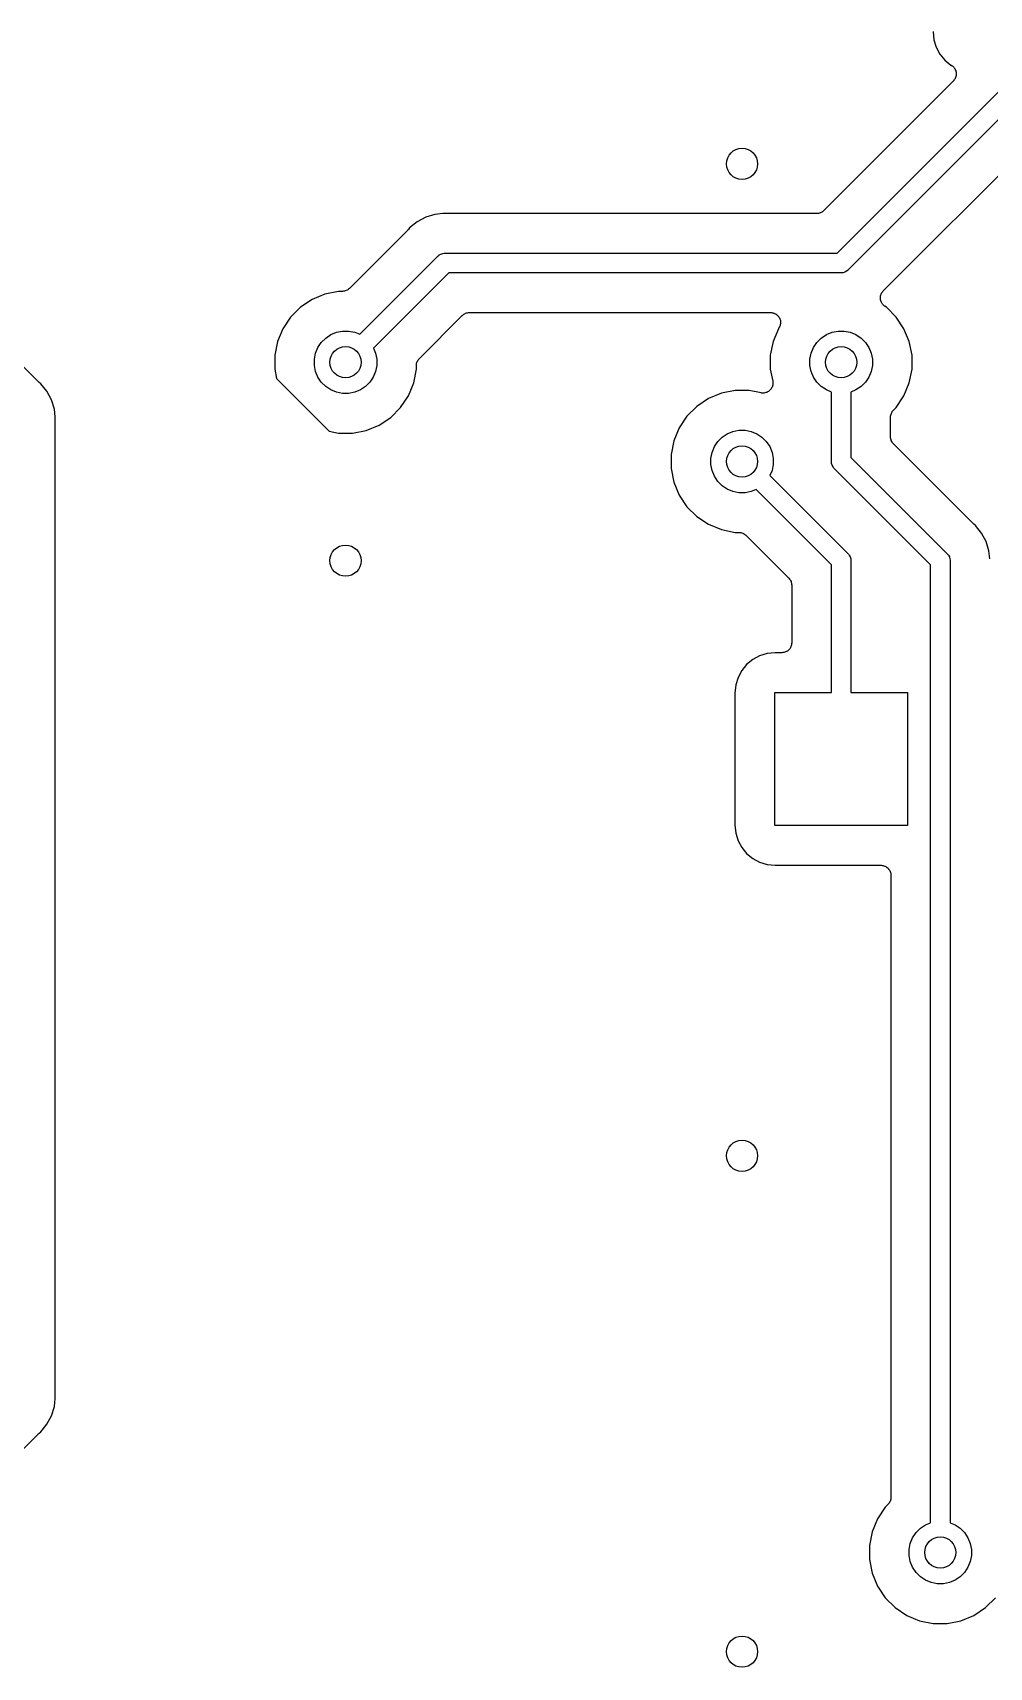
# Model space of a CAD drawing. Extents: x 4.65 to 8.55, y -5.31 to -3.29.
# Drawn here: x 5.792 to 6.275, y -4.808 to -3.984 of the extents above; entities that cross this region are included whole.
import ezdxf

# ---------------------------------------------------------------- set-up
doc = ezdxf.new("R2010")
doc.units = 0
doc.header["$MEASUREMENT"] = 0
doc.layers.add('BLACK', color=7, linetype='CONTINUOUS')

msp = doc.modelspace()

# ---------------------------------------------------------------- linework, layer by layer
at = {"layer": 'BLACK', "linetype": 'CONTINUOUS'}
for p, q in [((6.24641, -3.98322), (6.24682, -3.98739)), ((6.24682, -3.98739), (6.24797, -3.99116)), ((6.24797, -3.99116), (6.24983, -3.99463)), ((6.24983, -3.99463), (6.25232, -3.99768)), ((6.19796, -4.09508), (6.29508, -3.99796)), ((6.30331, -4.00365), (6.20365, -4.10331)), ((6.25232, -3.99768), (6.25537, -4.00017)), ((6.25537, -4.00017), (6.25543, -4.0002)), ((6.25543, -4.0002), (6.25549, -4.00024)), ((6.25549, -4.00024), (6.25568, -4.00037)), ((6.25568, -4.00037), (6.25588, -4.00048)), ((6.25588, -4.00048), (6.25608, -4.00064)), ((6.25608, -4.00064), (6.25629, -4.00079)), ((6.25629, -4.00079), (6.25645, -4.00096)), ((6.25645, -4.00096), (6.25663, -4.0011)), ((6.25663, -4.0011), (6.25679, -4.0013)), ((6.25679, -4.0013), (6.25697, -4.00149)), ((6.25697, -4.00149), (6.2571, -4.00168)), ((6.2571, -4.00168), (6.25724, -4.00186)), ((6.25724, -4.00186), (6.25737, -4.00209)), ((6.25737, -4.00209), (6.25751, -4.00231)), ((6.25751, -4.00231), (6.25759, -4.00252)), ((6.25759, -4.00252), (6.2577, -4.00273)), ((6.2577, -4.00273), (6.25777, -4.00297)), ((6.25777, -4.00297), (6.25787, -4.00321)), ((6.25787, -4.00321), (6.25791, -4.00344)), ((6.25791, -4.00344), (6.25798, -4.00366)), ((6.25798, -4.00366), (6.258, -4.00392)), ((6.258, -4.00392), (6.25805, -4.00417)), ((6.25807, -4.00463), (6.25804, -4.00489)), ((6.25805, -4.00417), (6.25805, -4.0044)), ((6.25805, -4.0044), (6.25807, -4.00463)), ((6.25661, -4.00815), (6.19114, -4.07361)), ((6.25675, -4.00797), (6.25661, -4.00815)), ((6.25692, -4.00781), (6.25675, -4.00797)), ((6.25706, -4.0076), (6.25692, -4.00781)), ((6.25723, -4.0074), (6.25706, -4.0076)), ((6.25733, -4.00719), (6.25723, -4.0074)), ((6.25746, -4.007), (6.25733, -4.00719)), ((6.25756, -4.00676), (6.25746, -4.007)), ((6.25769, -4.00654), (6.25756, -4.00676)), ((6.25775, -4.00632), (6.25769, -4.00654)), ((6.25784, -4.0061), (6.25775, -4.00632)), ((6.2579, -4.00585), (6.25784, -4.0061)), ((6.25797, -4.0056), (6.2579, -4.00585)), ((6.258, -4.00537), (6.25797, -4.0056)), ((6.25804, -4.00515), (6.258, -4.00537)), ((6.25804, -4.00489), (6.25804, -4.00515)), ((6.22124, -4.11401), (6.31658, -4.01866)), ((5.79513, -4.15988), (5.67639, -4.04114)), ((5.99042, -4.07686), (5.98609, -4.07918)), ((5.99511, -4.07544), (5.99042, -4.07686)), ((5.99902, -4.07506), (5.99511, -4.07544)), ((6, -4.07496), (5.99902, -4.07505)), ((5.99902, -4.07505), (5.99902, -4.07506)), ((6.00098, -4.07505), (6, -4.07496)), ((6.00119, -4.07505), (6.00098, -4.07505)), ((6.0014, -4.07508), (6.00119, -4.07505)), ((6.00147, -4.07508), (6.0014, -4.07508)), ((6.18761, -4.07508), (6.00147, -4.07508)), ((6.18807, -4.07503), (6.18761, -4.07508)), ((6.18853, -4.07499), (6.18807, -4.07503)), ((6.18855, -4.07499), (6.18853, -4.07499)), ((6.18858, -4.07498), (6.18855, -4.07499)), ((6.18902, -4.07485), (6.18858, -4.07498)), ((6.18946, -4.07472), (6.18902, -4.07485)), ((6.18949, -4.07471), (6.18946, -4.07472)), ((6.18951, -4.0747), (6.18949, -4.07471)), ((6.18992, -4.07448), (6.18951, -4.0747)), ((6.19033, -4.07427), (6.18992, -4.07448)), ((6.19035, -4.07426), (6.19033, -4.07427)), ((6.19037, -4.07424), (6.19035, -4.07426)), ((6.19073, -4.07395), (6.19037, -4.07424)), ((6.19109, -4.07366), (6.19073, -4.07395)), ((6.19113, -4.07363), (6.19109, -4.07366)), ((6.19114, -4.07361), (6.19113, -4.07363)), ((6.19113, -4.07363), (6.19113, -4.07363)), ((6.19113, -4.07363), (6.19113, -4.07363)), ((5.98134, -4.08342), (5.95197, -4.11279)), ((5.98147, -4.08325), (5.98134, -4.08342)), ((5.98162, -4.08311), (5.98147, -4.08325)), ((5.98167, -4.08305), (5.98162, -4.08311)), ((5.98229, -4.08229), (5.98167, -4.08305)), ((5.98609, -4.07918), (5.98229, -4.08229)), ((5.99811, -4.09543), (5.99904, -4.09515)), ((5.99904, -4.09515), (5.99976, -4.09508)), ((5.99976, -4.09508), (6, -4.09506)), ((5.99976, -4.09508), (5.99976, -4.09508)), ((6, -4.09506), (6.00024, -4.09508)), ((6.00024, -4.09508), (6.19796, -4.09508)), ((5.95713, -4.13591), (5.99635, -4.09669)), ((5.99635, -4.09669), (5.9965, -4.0965)), ((5.9965, -4.0965), (5.99669, -4.09635)), ((5.99669, -4.09635), (5.99715, -4.09597)), ((5.99669, -4.09635), (5.99669, -4.09635)), ((5.99715, -4.09597), (5.99725, -4.09589)), ((5.99725, -4.09589), (5.99811, -4.09543)), ((6.2035, -4.1035), (6.20275, -4.10411)), ((6.20365, -4.10331), (6.2035, -4.1035)), ((6.00204, -4.10492), (5.96409, -4.14287)), ((6.19976, -4.10492), (6.00204, -4.10492)), ((6.2, -4.10494), (6.19976, -4.10492)), ((6.20024, -4.10492), (6.2, -4.10494)), ((6.20096, -4.10485), (6.20024, -4.10492)), ((6.20024, -4.10492), (6.20024, -4.10492)), ((6.20189, -4.10457), (6.20096, -4.10485)), ((6.20275, -4.10411), (6.20189, -4.10457)), ((5.93307, -4.11832), (5.92721, -4.12223)), ((5.93957, -4.11563), (5.93307, -4.11832)), ((5.94648, -4.11425), (5.93957, -4.11563)), ((5.94843, -4.11425), (5.94648, -4.11425)), ((5.94889, -4.11421), (5.94843, -4.11425)), ((5.94935, -4.11417), (5.94889, -4.11421)), ((5.94938, -4.11416), (5.94935, -4.11417)), ((5.9494, -4.11416), (5.94938, -4.11416)), ((5.94985, -4.11402), (5.9494, -4.11416)), ((5.95029, -4.11389), (5.94985, -4.11402)), ((5.95031, -4.11388), (5.95029, -4.11389)), ((5.95034, -4.11387), (5.95031, -4.11388)), ((5.95075, -4.11366), (5.95034, -4.11387)), ((5.95116, -4.11345), (5.95075, -4.11366)), ((5.95118, -4.11343), (5.95116, -4.11345)), ((5.9512, -4.11342), (5.95118, -4.11343)), ((5.95156, -4.11312), (5.9512, -4.11342)), ((5.95192, -4.11284), (5.95156, -4.11312)), ((5.95196, -4.1128), (5.95192, -4.11284)), ((5.95197, -4.11279), (5.95196, -4.1128)), ((5.95196, -4.1128), (5.95196, -4.1128)), ((5.95196, -4.1128), (5.95196, -4.1128)), ((6.21977, -4.1175), (6.21982, -4.11703)), ((6.21977, -4.11751), (6.21977, -4.1175)), ((6.21977, -4.11753), (6.21977, -4.11751)), ((6.21982, -4.118), (6.21977, -4.11753)), ((6.21982, -4.11703), (6.21987, -4.11656)), ((6.21986, -4.11847), (6.21982, -4.118)), ((6.21986, -4.11848), (6.21986, -4.11847)), ((6.21986, -4.1185), (6.21986, -4.11848)), ((6.22, -4.11895), (6.21986, -4.1185)), ((6.21987, -4.11654), (6.21988, -4.11653)), ((6.21987, -4.11656), (6.21987, -4.11654)), ((6.21988, -4.11653), (6.22002, -4.11607)), ((6.22013, -4.11941), (6.22, -4.11895)), ((6.22002, -4.11607), (6.22015, -4.11562)), ((6.22014, -4.11942), (6.22013, -4.11941)), ((6.22014, -4.11943), (6.22014, -4.11942)), ((6.22036, -4.11985), (6.22014, -4.11943)), ((6.22015, -4.11562), (6.22016, -4.11561)), ((6.22016, -4.11561), (6.22017, -4.11559)), ((6.22017, -4.11559), (6.2204, -4.11517)), ((6.22058, -4.12027), (6.22036, -4.11985)), ((6.2204, -4.11517), (6.22062, -4.11476)), ((6.22062, -4.11476), (6.22063, -4.11475)), ((6.22063, -4.11474), (6.22094, -4.11437)), ((6.22063, -4.11475), (6.22063, -4.11474)), ((6.22094, -4.11437), (6.22124, -4.11401)), ((5.92223, -4.12721), (5.91832, -4.13307)), ((5.92721, -4.12223), (5.92223, -4.12721)), ((5.98721, -4.14803), (6.00886, -4.12639)), ((6.00886, -4.12639), (6.00887, -4.12637)), ((6.00887, -4.12637), (6.00891, -4.12634)), ((6.00887, -4.12637), (6.00887, -4.12637)), ((6.00887, -4.12637), (6.00887, -4.12637)), ((6.00891, -4.12634), (6.00927, -4.12605)), ((6.00927, -4.12605), (6.00963, -4.12576)), ((6.00963, -4.12576), (6.00965, -4.12574)), ((6.00965, -4.12574), (6.00967, -4.12573)), ((6.00967, -4.12573), (6.01008, -4.12551)), ((6.01008, -4.12551), (6.01049, -4.1253)), ((6.01049, -4.1253), (6.01051, -4.12529)), ((6.01051, -4.12529), (6.01054, -4.12528)), ((6.01054, -4.12528), (6.01098, -4.12515)), ((6.01098, -4.12515), (6.01142, -4.12502)), ((6.01142, -4.12502), (6.01145, -4.12501)), ((6.01145, -4.12501), (6.01147, -4.12501)), ((6.01147, -4.12501), (6.01193, -4.12497)), ((6.01193, -4.12497), (6.01239, -4.12492)), ((6.01239, -4.12492), (6.16441, -4.12492)), ((6.16441, -4.12492), (6.16446, -4.12492)), ((6.16446, -4.12492), (6.16446, -4.12492)), ((6.16446, -4.12492), (6.16446, -4.12492)), ((6.16446, -4.12492), (6.16448, -4.12492)), ((6.16448, -4.12492), (6.16495, -4.12497)), ((6.16495, -4.12497), (6.16543, -4.12503)), ((6.16543, -4.12503), (6.16544, -4.12503)), ((6.16544, -4.12503), (6.16545, -4.12503)), ((6.16545, -4.12503), (6.16591, -4.12518)), ((6.16591, -4.12518), (6.16636, -4.12532)), ((6.16636, -4.12532), (6.16637, -4.12532)), ((6.16637, -4.12532), (6.16638, -4.12533)), ((6.16638, -4.12533), (6.16679, -4.12555)), ((6.16679, -4.12555), (6.16722, -4.12578)), ((6.16722, -4.12578), (6.16722, -4.12579)), ((6.16722, -4.12579), (6.16723, -4.1258)), ((6.16723, -4.1258), (6.16759, -4.1261)), ((6.16759, -4.1261), (6.16797, -4.12641)), ((6.16797, -4.12641), (6.16797, -4.12642)), ((6.16797, -4.12642), (6.16798, -4.12642)), ((6.16798, -4.12642), (6.16828, -4.12679)), ((6.16828, -4.12679), (6.16858, -4.12717)), ((6.16858, -4.12717), (6.16859, -4.12717)), ((6.16859, -4.12717), (6.16859, -4.12718)), ((6.16859, -4.12718), (6.16881, -4.1276)), ((6.16881, -4.1276), (6.16904, -4.12803)), ((6.16904, -4.12803), (6.16904, -4.12804)), ((6.16904, -4.12804), (6.16904, -4.12805)), ((6.16904, -4.12805), (6.16918, -4.1285)), ((6.22059, -4.12028), (6.22058, -4.12027)), ((6.2206, -4.1203), (6.22059, -4.12028)), ((6.22089, -4.12066), (6.2206, -4.1203)), ((6.22119, -4.12103), (6.22089, -4.12066)), ((6.2212, -4.12104), (6.22119, -4.12103)), ((6.22121, -4.12105), (6.2212, -4.12104)), ((6.22157, -4.12136), (6.22121, -4.12105)), ((6.22194, -4.12166), (6.22157, -4.12136)), ((6.22196, -4.12168), (6.22194, -4.12166)), ((6.22199, -4.1217), (6.22196, -4.12168)), ((6.22196, -4.12168), (6.22196, -4.12168)), ((6.22196, -4.12168), (6.22196, -4.12168)), ((6.22279, -4.12223), (6.22199, -4.1217)), ((6.22777, -4.12721), (6.22279, -4.12223)), ((6.23168, -4.13307), (6.22777, -4.12721)), ((5.91832, -4.13307), (5.91563, -4.13957)), ((5.93996, -4.13777), (5.94254, -4.13604)), ((5.94254, -4.13604), (5.94541, -4.13486)), ((5.94541, -4.13486), (5.94845, -4.13425)), ((5.94845, -4.13425), (5.95155, -4.13425)), ((5.95155, -4.13425), (5.95459, -4.13486)), ((5.95459, -4.13486), (5.95713, -4.13591)), ((6.16832, -4.13307), (6.16563, -4.13957)), ((6.16857, -4.1327), (6.16832, -4.13307)), ((6.16879, -4.13228), (6.16857, -4.1327)), ((6.16902, -4.13186), (6.16879, -4.13228)), ((6.16903, -4.13184), (6.16902, -4.13185)), ((6.16902, -4.13185), (6.16902, -4.13186)), ((6.16916, -4.13138), (6.16903, -4.13184)), ((6.16931, -4.13093), (6.16916, -4.13138)), ((6.16918, -4.1285), (6.16932, -4.12896)), ((6.16936, -4.13043), (6.16931, -4.13091)), ((6.16931, -4.13091), (6.16931, -4.13092)), ((6.16931, -4.13092), (6.16931, -4.13093)), ((6.16932, -4.12896), (6.16932, -4.12897)), ((6.16932, -4.12897), (6.16932, -4.12898)), ((6.16932, -4.12898), (6.16936, -4.12945)), ((6.16936, -4.12945), (6.16941, -4.12993)), ((6.16941, -4.12996), (6.16936, -4.13043)), ((6.16941, -4.12993), (6.16941, -4.12995)), ((6.16941, -4.12995), (6.16941, -4.12996)), ((6.18996, -4.13777), (6.19254, -4.13604)), ((6.19254, -4.13604), (6.19541, -4.13486)), ((6.19541, -4.13486), (6.19845, -4.13425)), ((6.19845, -4.13425), (6.20155, -4.13425)), ((6.20155, -4.13425), (6.20459, -4.13486)), ((6.20459, -4.13486), (6.20746, -4.13604)), ((6.20746, -4.13604), (6.21004, -4.13777)), ((6.23437, -4.13957), (6.23168, -4.13307)), ((5.91563, -4.13957), (5.91425, -4.14648)), ((5.93486, -4.14541), (5.93604, -4.14254)), ((5.93604, -4.14254), (5.93777, -4.13996)), ((5.93777, -4.13996), (5.93996, -4.13777)), ((5.96409, -4.14287), (5.96514, -4.14541)), ((6.16563, -4.13957), (6.16425, -4.14648)), ((6.18486, -4.14541), (6.18604, -4.14254)), ((6.18604, -4.14254), (6.18777, -4.13996)), ((6.18777, -4.13996), (6.18996, -4.13777)), ((6.21004, -4.13777), (6.21223, -4.13996)), ((6.21223, -4.13996), (6.21396, -4.14254)), ((6.21396, -4.14254), (6.21514, -4.14541)), ((6.23575, -4.14648), (6.23437, -4.13957)), ((5.91425, -4.14648), (5.91425, -4.15352)), ((5.93425, -4.14845), (5.93486, -4.14541)), ((5.93425, -4.15155), (5.93425, -4.14845)), ((5.93486, -4.15459), (5.93425, -4.15155)), ((5.96514, -4.14541), (5.96575, -4.14845)), ((5.96575, -4.15155), (5.96514, -4.15459)), ((5.96575, -4.14845), (5.96575, -4.15155)), ((5.98575, -4.1515), (5.9858, -4.15104)), ((5.98575, -4.15155), (5.98575, -4.1515)), ((5.98575, -4.15157), (5.98575, -4.15155)), ((5.98575, -4.15155), (5.98575, -4.15155)), ((5.98575, -4.15155), (5.98575, -4.15155)), ((5.98575, -4.15352), (5.98575, -4.15157)), ((5.9858, -4.15104), (5.98585, -4.15058)), ((5.98585, -4.15055), (5.98586, -4.15053)), ((5.98585, -4.15058), (5.98585, -4.15055)), ((5.98586, -4.15053), (5.986, -4.15009)), ((5.986, -4.15009), (5.98613, -4.14965)), ((5.98613, -4.14965), (5.98614, -4.14962)), ((5.98614, -4.14962), (5.98615, -4.1496)), ((5.98615, -4.1496), (5.98638, -4.14919)), ((5.98638, -4.14919), (5.98659, -4.14879)), ((5.98659, -4.14879), (5.98661, -4.14877)), ((5.98661, -4.14877), (5.98662, -4.14874)), ((5.98662, -4.14874), (5.98692, -4.14839)), ((5.98692, -4.14839), (5.98721, -4.14803)), ((6.16425, -4.14648), (6.16425, -4.15352)), ((6.18425, -4.14845), (6.18486, -4.14541)), ((6.18425, -4.15155), (6.18425, -4.14845)), ((6.18486, -4.15459), (6.18425, -4.15155)), ((6.21514, -4.14541), (6.21575, -4.14845)), ((6.21575, -4.15155), (6.21514, -4.15459)), ((6.21575, -4.14845), (6.21575, -4.15155)), ((6.23575, -4.15352), (6.23575, -4.14648)), ((5.79529, -4.16002), (5.79513, -4.15988)), ((5.79544, -4.16017), (5.79529, -4.16002)), ((5.79549, -4.16021), (5.79544, -4.16017)), ((5.79625, -4.16084), (5.79549, -4.16021)), ((5.79936, -4.16463), (5.79625, -4.16084)), ((5.91425, -4.15352), (5.91519, -4.15823)), ((5.91519, -4.15823), (5.94177, -4.18481)), ((5.93604, -4.15746), (5.93486, -4.15459)), ((5.93777, -4.16004), (5.93604, -4.15746)), ((5.93996, -4.16223), (5.93777, -4.16004)), ((5.96223, -4.16004), (5.96004, -4.16223)), ((5.96396, -4.15746), (5.96223, -4.16004)), ((5.96514, -4.15459), (5.96396, -4.15746)), ((5.98168, -4.16693), (5.98437, -4.16043)), ((5.98437, -4.16043), (5.98575, -4.15352)), ((6.16425, -4.15352), (6.16546, -4.15958)), ((6.1655, -4.16109), (6.16545, -4.16156)), ((6.16546, -4.15958), (6.16546, -4.15962)), ((6.16546, -4.15962), (6.16546, -4.15962)), ((6.16546, -4.15962), (6.16547, -4.15962)), ((6.16547, -4.15962), (6.16547, -4.15965)), ((6.16547, -4.15965), (6.16551, -4.16012)), ((6.16555, -4.16062), (6.1655, -4.16109)), ((6.16551, -4.16012), (6.16555, -4.16059)), ((6.16555, -4.16059), (6.16555, -4.16061)), ((6.16555, -4.16061), (6.16555, -4.16062)), ((6.18604, -4.15746), (6.18486, -4.15459)), ((6.18777, -4.16004), (6.18604, -4.15746)), ((6.18996, -4.16223), (6.18777, -4.16004)), ((6.21223, -4.16004), (6.21004, -4.16223)), ((6.21396, -4.15746), (6.21223, -4.16004)), ((6.21514, -4.15459), (6.21396, -4.15746)), ((6.23168, -4.16693), (6.23437, -4.16043)), ((6.23437, -4.16043), (6.23575, -4.15352)), ((5.80168, -4.16896), (5.79936, -4.16463)), ((5.8031, -4.17366), (5.80168, -4.16896)), ((5.94254, -4.16396), (5.93996, -4.16223)), ((5.94541, -4.16514), (5.94254, -4.16396)), ((5.94845, -4.16575), (5.94541, -4.16514)), ((5.95155, -4.16575), (5.94845, -4.16575)), ((5.95459, -4.16514), (5.95155, -4.16575)), ((5.95746, -4.16396), (5.95459, -4.16514)), ((5.96004, -4.16223), (5.95746, -4.16396)), ((5.97777, -4.17279), (5.98168, -4.16693)), ((6.13307, -4.16832), (6.12721, -4.17223)), ((6.13957, -4.16563), (6.13307, -4.16832)), ((6.14648, -4.16425), (6.13957, -4.16563)), ((6.15352, -4.16425), (6.14648, -4.16425)), ((6.15958, -4.16546), (6.15352, -4.16425)), ((6.16005, -4.1655), (6.15958, -4.16546)), ((6.16052, -4.16555), (6.16005, -4.1655)), ((6.16054, -4.16555), (6.16052, -4.16555)), ((6.16055, -4.16555), (6.16054, -4.16555)), ((6.16102, -4.16551), (6.16055, -4.16555)), ((6.16149, -4.16546), (6.16102, -4.16551)), ((6.16151, -4.16546), (6.16149, -4.16546)), ((6.16152, -4.16546), (6.16151, -4.16546)), ((6.16197, -4.16532), (6.16152, -4.16546)), ((6.16243, -4.16519), (6.16197, -4.16532)), ((6.16244, -4.16518), (6.16243, -4.16519)), ((6.16245, -4.16518), (6.16244, -4.16518)), ((6.16288, -4.16495), (6.16245, -4.16518)), ((6.16329, -4.16473), (6.16288, -4.16495)), ((6.1633, -4.16473), (6.16329, -4.16473)), ((6.16332, -4.16472), (6.1633, -4.16473)), ((6.16368, -4.16442), (6.16332, -4.16472)), ((6.16405, -4.16412), (6.16368, -4.16442)), ((6.16406, -4.16411), (6.16405, -4.16412)), ((6.16407, -4.1641), (6.16406, -4.16411)), ((6.16437, -4.16374), (6.16407, -4.1641)), ((6.16468, -4.16337), (6.16437, -4.16374)), ((6.16469, -4.16336), (6.16468, -4.16337)), ((6.1647, -4.16335), (6.16469, -4.16336)), ((6.16492, -4.16293), (6.1647, -4.16335)), ((6.16515, -4.16252), (6.16492, -4.16293)), ((6.16516, -4.16249), (6.16515, -4.16251)), ((6.16515, -4.16251), (6.16515, -4.16252)), ((6.1653, -4.16204), (6.16516, -4.16249)), ((6.16544, -4.16159), (6.1653, -4.16204)), ((6.16545, -4.16157), (6.16544, -4.16159)), ((6.16545, -4.16156), (6.16545, -4.16157)), ((6.19254, -4.16396), (6.18996, -4.16223)), ((6.19508, -4.16501), (6.19254, -4.16396)), ((6.19508, -4.19976), (6.19508, -4.16501)), ((6.20746, -4.16396), (6.20492, -4.16501)), ((6.20492, -4.16501), (6.20492, -4.19796)), ((6.21004, -4.16223), (6.20746, -4.16396)), ((6.22777, -4.17279), (6.23168, -4.16693)), ((5.80349, -4.17755), (5.8031, -4.17366)), ((5.80349, -4.17756), (5.80349, -4.17755)), ((5.80359, -4.17854), (5.80349, -4.17756)), ((5.96693, -4.18168), (5.97279, -4.17777)), ((5.97279, -4.17777), (5.97777, -4.17279)), ((6.12223, -4.17721), (6.11832, -4.18307)), ((6.12721, -4.17223), (6.12223, -4.17721)), ((6.22492, -4.17764), (6.22497, -4.17718)), ((6.22492, -4.17769), (6.22492, -4.17764)), ((6.22492, -4.17771), (6.22492, -4.17769)), ((6.22492, -4.17769), (6.22492, -4.17769)), ((6.22492, -4.17769), (6.22492, -4.17769)), ((6.22492, -4.18761), (6.22492, -4.17771)), ((6.22497, -4.17718), (6.22502, -4.17672)), ((6.22502, -4.17672), (6.22503, -4.17669)), ((6.22503, -4.17667), (6.22517, -4.17622)), ((6.22503, -4.17669), (6.22503, -4.17667)), ((6.22517, -4.17622), (6.22531, -4.17578)), ((6.22531, -4.17578), (6.22532, -4.17576)), ((6.22532, -4.17576), (6.22533, -4.17574)), ((6.22533, -4.17574), (6.22555, -4.17533)), ((6.22555, -4.17533), (6.22577, -4.17492)), ((6.22577, -4.17492), (6.22578, -4.1749)), ((6.22578, -4.1749), (6.2258, -4.17488)), ((6.2258, -4.17488), (6.22609, -4.17453)), ((6.22609, -4.17453), (6.22639, -4.17417)), ((6.22639, -4.17417), (6.22777, -4.17279)), ((5.80346, -4.18001), (5.80347, -4.17994)), ((5.80346, -4.66999), (5.80346, -4.18001)), ((5.80347, -4.17994), (5.80349, -4.17973)), ((5.80349, -4.17952), (5.80359, -4.17854)), ((5.80349, -4.17973), (5.80349, -4.17952)), ((5.94177, -4.18481), (5.94648, -4.18575)), ((5.94648, -4.18575), (5.95352, -4.18575)), ((5.95352, -4.18575), (5.96043, -4.18437)), ((5.96043, -4.18437), (5.96693, -4.18168)), ((6.11832, -4.18307), (6.11563, -4.18957)), ((6.14254, -4.18604), (6.14541, -4.18486)), ((6.14541, -4.18486), (6.14845, -4.18425)), ((6.14845, -4.18425), (6.15155, -4.18425)), ((6.15155, -4.18425), (6.15459, -4.18486)), ((6.15459, -4.18486), (6.15746, -4.18604)), ((6.11563, -4.18957), (6.11425, -4.19648)), ((6.13486, -4.19541), (6.13604, -4.19254)), ((6.13604, -4.19254), (6.13777, -4.18996)), ((6.13777, -4.18996), (6.13996, -4.18777)), ((6.13996, -4.18777), (6.14254, -4.18604)), ((6.15746, -4.18604), (6.16004, -4.18777)), ((6.16004, -4.18777), (6.16223, -4.18996)), ((6.16223, -4.18996), (6.16396, -4.19254)), ((6.16396, -4.19254), (6.16514, -4.19541)), ((6.22497, -4.18807), (6.22492, -4.18761)), ((6.22501, -4.18853), (6.22497, -4.18807)), ((6.22501, -4.18855), (6.22501, -4.18853)), ((6.22502, -4.18858), (6.22501, -4.18855)), ((6.22515, -4.18902), (6.22502, -4.18858)), ((6.22528, -4.18946), (6.22515, -4.18902)), ((6.22529, -4.18949), (6.22528, -4.18946)), ((6.2253, -4.18951), (6.22529, -4.18949)), ((6.22552, -4.18992), (6.2253, -4.18951)), ((6.22573, -4.19033), (6.22552, -4.18992)), ((6.22574, -4.19035), (6.22573, -4.19033)), ((6.22576, -4.19037), (6.22574, -4.19035)), ((6.22605, -4.19073), (6.22576, -4.19037)), ((6.22634, -4.19109), (6.22605, -4.19073)), ((6.22637, -4.19113), (6.22634, -4.19109)), ((6.22639, -4.19114), (6.22637, -4.19113)), ((6.22637, -4.19113), (6.22637, -4.19113)), ((6.22637, -4.19113), (6.22637, -4.19113)), ((6.26658, -4.23134), (6.22639, -4.19114)), ((6.11425, -4.19648), (6.11425, -4.20352)), ((6.13425, -4.19845), (6.13486, -4.19541)), ((6.13425, -4.20155), (6.13425, -4.19845)), ((6.13486, -4.20459), (6.13425, -4.20155)), ((6.16514, -4.19541), (6.16575, -4.19845)), ((6.16575, -4.20155), (6.16514, -4.20459)), ((6.16575, -4.19845), (6.16575, -4.20155)), ((6.19505, -4.2), (6.19508, -4.19976)), ((6.19515, -4.20096), (6.19505, -4.2)), ((6.19543, -4.20189), (6.19515, -4.20096)), ((6.19589, -4.20275), (6.19543, -4.20189)), ((6.20492, -4.19796), (6.25331, -4.24635)), ((6.11425, -4.20352), (6.11563, -4.21043)), ((6.11563, -4.21043), (6.11832, -4.21693)), ((6.13604, -4.20746), (6.13486, -4.20459)), ((6.13777, -4.21004), (6.13604, -4.20746)), ((6.13996, -4.21223), (6.13777, -4.21004)), ((6.16514, -4.20459), (6.16409, -4.20713)), ((6.16409, -4.20713), (6.20331, -4.24635)), ((6.19635, -4.20331), (6.19589, -4.20275)), ((6.1965, -4.2035), (6.19635, -4.20331)), ((6.19669, -4.20365), (6.1965, -4.2035)), ((6.24508, -4.25204), (6.19669, -4.20365)), ((6.11832, -4.21693), (6.12223, -4.22279)), ((6.14254, -4.21396), (6.13996, -4.21223)), ((6.14541, -4.21514), (6.14254, -4.21396)), ((6.14845, -4.21575), (6.14541, -4.21514)), ((6.15155, -4.21575), (6.14845, -4.21575)), ((6.15459, -4.21514), (6.15155, -4.21575)), ((6.15713, -4.21409), (6.15459, -4.21514)), ((6.19508, -4.25204), (6.15713, -4.21409)), ((6.12223, -4.22279), (6.12721, -4.22777)), ((6.12721, -4.22777), (6.13307, -4.23168)), ((6.13307, -4.23168), (6.13957, -4.23437)), ((6.13957, -4.23437), (6.14648, -4.23575)), ((6.26675, -4.23147), (6.26658, -4.23134)), ((6.26689, -4.23162), (6.26675, -4.23147)), ((6.26695, -4.23167), (6.26689, -4.23162)), ((6.26771, -4.23229), (6.26695, -4.23167)), ((6.27082, -4.23609), (6.26771, -4.23229)), ((6.14648, -4.23575), (6.14843, -4.23575)), ((6.14843, -4.23575), (6.14845, -4.23575)), ((6.14845, -4.23575), (6.14845, -4.23575)), ((6.14845, -4.23575), (6.14845, -4.23575)), ((6.14845, -4.23575), (6.1485, -4.23575)), ((6.1485, -4.23575), (6.14896, -4.2358)), ((6.14896, -4.2358), (6.14942, -4.23585)), ((6.14942, -4.23585), (6.14945, -4.23585)), ((6.14945, -4.23585), (6.14947, -4.23586)), ((6.14947, -4.23586), (6.14991, -4.236)), ((6.14991, -4.236), (6.15035, -4.23613)), ((6.15035, -4.23613), (6.15038, -4.23614)), ((6.15038, -4.23614), (6.1504, -4.23615)), ((6.1504, -4.23615), (6.15081, -4.23638)), ((6.15081, -4.23638), (6.15121, -4.23659)), ((6.15121, -4.23659), (6.15123, -4.23661)), ((6.15123, -4.23661), (6.15126, -4.23662)), ((6.15126, -4.23662), (6.15161, -4.23692)), ((6.15161, -4.23692), (6.15197, -4.23721)), ((6.15197, -4.23721), (6.17361, -4.25886)), ((6.27314, -4.24042), (6.27082, -4.23609)), ((6.27456, -4.24511), (6.27314, -4.24042)), ((6.20331, -4.24635), (6.2035, -4.2465)), ((6.2035, -4.2465), (6.20365, -4.24669)), ((6.20365, -4.24669), (6.20365, -4.24669)), ((6.20365, -4.24669), (6.2039, -4.24699)), ((6.2039, -4.24699), (6.20411, -4.24725)), ((6.20411, -4.24725), (6.20457, -4.24811)), ((6.20457, -4.24811), (6.20485, -4.24904)), ((6.20485, -4.24904), (6.20492, -4.24976)), ((6.20492, -4.24976), (6.20492, -4.24976)), ((6.20492, -4.24976), (6.20494, -4.25)), ((6.20494, -4.25), (6.20492, -4.25024)), ((6.20492, -4.25024), (6.20492, -4.31654)), ((6.25331, -4.24635), (6.2535, -4.2465)), ((6.2535, -4.2465), (6.25365, -4.24669)), ((6.25365, -4.24669), (6.25365, -4.24669)), ((6.25365, -4.24669), (6.2539, -4.24699)), ((6.2539, -4.24699), (6.25411, -4.24725)), ((6.25411, -4.24725), (6.25457, -4.24811)), ((6.25457, -4.24811), (6.25485, -4.24904)), ((6.25485, -4.24904), (6.25492, -4.24976)), ((6.25492, -4.24976), (6.25492, -4.24976)), ((6.25492, -4.24976), (6.25495, -4.25)), ((6.25495, -4.25), (6.25492, -4.25024)), ((6.25492, -4.25024), (6.25492, -4.73499)), ((6.27494, -4.24902), (6.27456, -4.24511)), ((6.17361, -4.25886), (6.17363, -4.25887)), ((6.17363, -4.25887), (6.17363, -4.25887)), ((6.17363, -4.25887), (6.17363, -4.25887)), ((6.17363, -4.25887), (6.17366, -4.25891)), ((6.17366, -4.25891), (6.17395, -4.25927)), ((6.17395, -4.25927), (6.17424, -4.25963)), ((6.17424, -4.25963), (6.17426, -4.25965)), ((6.17426, -4.25965), (6.17427, -4.25967)), ((6.17427, -4.25967), (6.17448, -4.26008)), ((6.17448, -4.26008), (6.1747, -4.26049)), ((6.19508, -4.31654), (6.19508, -4.25204)), ((6.24508, -4.73499), (6.24508, -4.25204)), ((6.1747, -4.26049), (6.17471, -4.26051)), ((6.17471, -4.26051), (6.17472, -4.26054)), ((6.17472, -4.26054), (6.17485, -4.26098)), ((6.17485, -4.26098), (6.17498, -4.26142)), ((6.17498, -4.26142), (6.17499, -4.26145)), ((6.17499, -4.26145), (6.17499, -4.26147)), ((6.17499, -4.26147), (6.17503, -4.26193)), ((6.17503, -4.26193), (6.17508, -4.26239)), ((6.17508, -4.26239), (6.17508, -4.29141)), ((6.17483, -4.2929), (6.17469, -4.29335)), ((6.17497, -4.29245), (6.17483, -4.2929)), ((6.17498, -4.29242), (6.17497, -4.29244)), ((6.17497, -4.29244), (6.17497, -4.29245)), ((6.17503, -4.29195), (6.17498, -4.29242)), ((6.17508, -4.29148), (6.17503, -4.29195)), ((6.17508, -4.29141), (6.17508, -4.29145)), ((6.17508, -4.29145), (6.17508, -4.29145)), ((6.17508, -4.29145), (6.17508, -4.29145)), ((6.17508, -4.29145), (6.17508, -4.29148)), ((6.15537, -4.29983), (6.15232, -4.30232)), ((6.15884, -4.29797), (6.15537, -4.29983)), ((6.16261, -4.29682), (6.15884, -4.29797)), ((6.16678, -4.29641), (6.16261, -4.29682)), ((6.17008, -4.29641), (6.16678, -4.29641)), ((6.17055, -4.29637), (6.17008, -4.29641)), ((6.17102, -4.29633), (6.17055, -4.29637)), ((6.17103, -4.29632), (6.17102, -4.29633)), ((6.17105, -4.29632), (6.17103, -4.29632)), ((6.1715, -4.29618), (6.17105, -4.29632)), ((6.17195, -4.29605), (6.1715, -4.29618)), ((6.17197, -4.29604), (6.17195, -4.29605)), ((6.17198, -4.29604), (6.17197, -4.29604)), ((6.1724, -4.29582), (6.17198, -4.29604)), ((6.17282, -4.2956), (6.1724, -4.29582)), ((6.17283, -4.29559), (6.17282, -4.2956)), ((6.17285, -4.29558), (6.17283, -4.29559)), ((6.17321, -4.29528), (6.17285, -4.29558)), ((6.17358, -4.29499), (6.17321, -4.29528)), ((6.17359, -4.29497), (6.17358, -4.29499)), ((6.1736, -4.29496), (6.17359, -4.29497)), ((6.1739, -4.2946), (6.1736, -4.29496)), ((6.1742, -4.29424), (6.1739, -4.2946)), ((6.17421, -4.29422), (6.1742, -4.29424)), ((6.17422, -4.29421), (6.17421, -4.29422)), ((6.17445, -4.2938), (6.17422, -4.29421)), ((6.17467, -4.29338), (6.17445, -4.2938)), ((6.17468, -4.29337), (6.17467, -4.29338)), ((6.17469, -4.29335), (6.17468, -4.29337)), ((6.14797, -4.30884), (6.14682, -4.31261)), ((6.14983, -4.30537), (6.14797, -4.30884)), ((6.15232, -4.30232), (6.14983, -4.30537)), ((6.14682, -4.31261), (6.14641, -4.31678)), ((6.14641, -4.31678), (6.14641, -4.38322)), ((6.16654, -4.38346), (6.16654, -4.31654)), ((6.16654, -4.31654), (6.19508, -4.31654)), ((6.20492, -4.31654), (6.23346, -4.31654)), ((6.23346, -4.31654), (6.23346, -4.38346)), ((6.14641, -4.38322), (6.14682, -4.38739)), ((6.23346, -4.38346), (6.16654, -4.38346)), ((6.14682, -4.38739), (6.14797, -4.39116)), ((6.14797, -4.39116), (6.14983, -4.39463)), ((6.14983, -4.39463), (6.15232, -4.39768)), ((6.15232, -4.39768), (6.15537, -4.40017)), ((6.15537, -4.40017), (6.15884, -4.40203)), ((6.15884, -4.40203), (6.16261, -4.40318)), ((6.16261, -4.40318), (6.16678, -4.40359)), ((6.16678, -4.40359), (6.22008, -4.40359)), ((6.22008, -4.40359), (6.22011, -4.40359)), ((6.22011, -4.40359), (6.22011, -4.40359)), ((6.22011, -4.40359), (6.22011, -4.40359)), ((6.22011, -4.40359), (6.22015, -4.40359)), ((6.22015, -4.40359), (6.22062, -4.40364)), ((6.22062, -4.40364), (6.22108, -4.40369)), ((6.22108, -4.40369), (6.2211, -4.40369)), ((6.2211, -4.40369), (6.22112, -4.40369)), ((6.22112, -4.40369), (6.22157, -4.40384)), ((6.22157, -4.40384), (6.22202, -4.40398)), ((6.22202, -4.40398), (6.22203, -4.40398)), ((6.22203, -4.40398), (6.22205, -4.40399)), ((6.22205, -4.40399), (6.22246, -4.40422)), ((6.22246, -4.40422), (6.22287, -4.40444)), ((6.22287, -4.40444), (6.22289, -4.40445)), ((6.22289, -4.40445), (6.2229, -4.40446)), ((6.2229, -4.40446), (6.22326, -4.40476)), ((6.22326, -4.40476), (6.22363, -4.40506)), ((6.22363, -4.40506), (6.22364, -4.40508)), ((6.22364, -4.40508), (6.22365, -4.40509)), ((6.22365, -4.40509), (6.22395, -4.40545)), ((6.22395, -4.40545), (6.22424, -4.40582)), ((6.22424, -4.40582), (6.22425, -4.40583)), ((6.22425, -4.40583), (6.22426, -4.40585)), ((6.22426, -4.40585), (6.22448, -4.40626)), ((6.22448, -4.40626), (6.2247, -4.40668)), ((6.2247, -4.40668), (6.22471, -4.4067)), ((6.22471, -4.4067), (6.22471, -4.40671)), ((6.22471, -4.40671), (6.22485, -4.40716)), ((6.22485, -4.40716), (6.22498, -4.40761)), ((6.22498, -4.40761), (6.22499, -4.40763)), ((6.22499, -4.40763), (6.22499, -4.40765)), ((6.22499, -4.40765), (6.22503, -4.40812)), ((6.22503, -4.40812), (6.22508, -4.40859)), ((6.22508, -4.40859), (6.22508, -4.72229)), ((5.80349, -4.6702), (5.80346, -4.66999)), ((5.80348, -4.67041), (5.80349, -4.6702)), ((5.80349, -4.67048), (5.80348, -4.67041)), ((5.80359, -4.67146), (5.80349, -4.67048)), ((5.80349, -4.67244), (5.80359, -4.67146)), ((5.80168, -4.68104), (5.8031, -4.67634)), ((5.8031, -4.67634), (5.80349, -4.67244)), ((5.80349, -4.67244), (5.80349, -4.67244)), ((5.79625, -4.68916), (5.79687, -4.6884)), ((5.79687, -4.6884), (5.79688, -4.6884)), ((5.79688, -4.6884), (5.79936, -4.68537)), ((5.79936, -4.68537), (5.80168, -4.68104)), ((5.72639, -4.75886), (5.79513, -4.69012)), ((5.79513, -4.69012), (5.79518, -4.69007)), ((5.79518, -4.69007), (5.79534, -4.68994)), ((5.79534, -4.68994), (5.79549, -4.68979)), ((5.79549, -4.68979), (5.79625, -4.68916)), ((6.22223, -4.72721), (6.21832, -4.73307)), ((6.22361, -4.72583), (6.22223, -4.72721)), ((6.22391, -4.72547), (6.22361, -4.72583)), ((6.2242, -4.72512), (6.22391, -4.72547)), ((6.22422, -4.7251), (6.2242, -4.72512)), ((6.22423, -4.72508), (6.22422, -4.7251)), ((6.22445, -4.72467), (6.22423, -4.72508)), ((6.22467, -4.72426), (6.22445, -4.72467)), ((6.22468, -4.72424), (6.22467, -4.72426)), ((6.22469, -4.72422), (6.22468, -4.72424)), ((6.22483, -4.72377), (6.22469, -4.72422)), ((6.22497, -4.72333), (6.22483, -4.72377)), ((6.22498, -4.72328), (6.22497, -4.72331)), ((6.22497, -4.72331), (6.22497, -4.72333)), ((6.22503, -4.72282), (6.22498, -4.72328)), ((6.22508, -4.72236), (6.22503, -4.72282)), ((6.22508, -4.72229), (6.22508, -4.72231)), ((6.22508, -4.72231), (6.22508, -4.72231)), ((6.22508, -4.72231), (6.22508, -4.72231)), ((6.22508, -4.72231), (6.22508, -4.72236)), ((6.21832, -4.73307), (6.21563, -4.73957)), ((6.23777, -4.73996), (6.23996, -4.73777)), ((6.23996, -4.73777), (6.24254, -4.73604)), ((6.24254, -4.73604), (6.24508, -4.73499)), ((6.25492, -4.73499), (6.25746, -4.73604)), ((6.25746, -4.73604), (6.26004, -4.73777)), ((6.26004, -4.73777), (6.26223, -4.73996)), ((6.21563, -4.73957), (6.21425, -4.74648)), ((6.23425, -4.74845), (6.23486, -4.74541)), ((6.23486, -4.74541), (6.23604, -4.74254)), ((6.23604, -4.74254), (6.23777, -4.73996)), ((6.26223, -4.73996), (6.26396, -4.74254)), ((6.26396, -4.74254), (6.26514, -4.74541)), ((6.26514, -4.74541), (6.26575, -4.74845)), ((6.21425, -4.74648), (6.21425, -4.75352)), ((6.21425, -4.75352), (6.21563, -4.76043)), ((6.23425, -4.75155), (6.23425, -4.74845)), ((6.23486, -4.75459), (6.23425, -4.75155)), ((6.26575, -4.75155), (6.26514, -4.75459)), ((6.26575, -4.74845), (6.26575, -4.75155)), ((6.21563, -4.76043), (6.21832, -4.76693)), ((6.23604, -4.75746), (6.23486, -4.75459)), ((6.23777, -4.76004), (6.23604, -4.75746)), ((6.23996, -4.76223), (6.23777, -4.76004)), ((6.24254, -4.76396), (6.23996, -4.76223)), ((6.26004, -4.76223), (6.25746, -4.76396)), ((6.26223, -4.76004), (6.26004, -4.76223)), ((6.26396, -4.75746), (6.26223, -4.76004)), ((6.26514, -4.75459), (6.26396, -4.75746)), ((6.21832, -4.76693), (6.22223, -4.77279)), ((6.24541, -4.76514), (6.24254, -4.76396)), ((6.24845, -4.76575), (6.24541, -4.76514)), ((6.25155, -4.76575), (6.24845, -4.76575)), ((6.25459, -4.76514), (6.25155, -4.76575)), ((6.25746, -4.76396), (6.25459, -4.76514)), ((6.22223, -4.77279), (6.22721, -4.77777)), ((6.22721, -4.77777), (6.23307, -4.78168)), ((6.26693, -4.78168), (6.27279, -4.77777)), ((6.27279, -4.77777), (6.27777, -4.77279)), ((6.23307, -4.78168), (6.23957, -4.78437)), ((6.23957, -4.78437), (6.24648, -4.78575)), ((6.24648, -4.78575), (6.25352, -4.78575)), ((6.25352, -4.78575), (6.26043, -4.78437)), ((6.26043, -4.78437), (6.26693, -4.78168))]:
    msp.add_line(p, q, dxfattribs=at)
at = {"layer": 'BLACK'}
for centre in [(6.15, -4.05), (5.95, -4.15), (6.2, -4.15), (6.15, -4.2), (5.95, -4.25), (6.15, -4.55), (6.25, -4.75), (6.15, -4.8)]:
    msp.add_circle(centre, 0.00787, dxfattribs=at)

doc.saveas('drawing.dxf')
